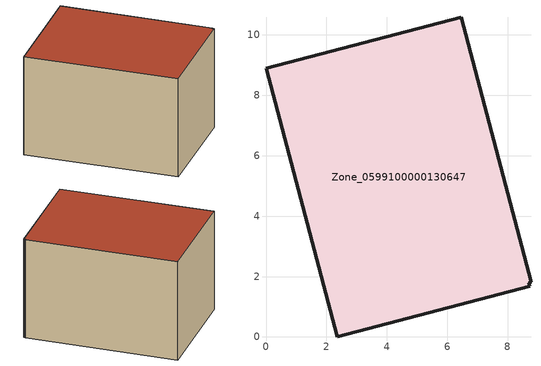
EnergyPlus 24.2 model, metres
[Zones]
Zone_0599100000130647
 floor ground (C_G): 8.77,1.81 8.71,1.79 8.73,1.68 2.36,0 0,8.89 6.46,10.59 z3.08
 wall outside (C_F): 8.77,1.81 6.46,10.59 0,8.89 2.36,0 8.73,1.68 8.71,1.79 8.77,1.81 z3.08:9.32
 roof outside (C_R): 8.71,1.79 8.77,1.81 6.46,10.59 0,8.89 2.36,0 8.73,1.68 z9.32
[BUILDING]
Pand.0599100000130647: North Axis=0; Terrain=City; Loads Convergence Tolerance Value=0.04; Temperature Convergence Tolerance Value=0.4; Solar Distribution=FullExterior; Maximum Number of Warmup Days=25; Minimum Number of Warmup Days=1
[Site:Location]
Rotterdam.The.Hague.AP_ZH_NLD Design_Conditions: Latitude=51.96; Longitude=4.45; Time Zone=1; Elevation=-4.5
[SITE:GROUNDTEMPERATURE:BUILDINGSURFACE]
18, 18, 18, 18, 18, 18, 18, 18, 18, 18, 18, 18
[MATERIAL] Thermal Absorptance=0.9; Solar Absorptance=0.7; Visible Absorptance=0.7
Name | Roughness | Thickness | Conductivity | Density | Specific Heat
G.TC.1946-1964 | MediumSmooth | 0.15 | 1 | 540 | 1210
F.TC.1946-1964 | Rough | 0.3 | 0.857143 | 1920 | 840
R.TC.1946-1964 | MediumRough | 0.2 | 0.235294 | 1500 | 1000
[CONSTRUCTION]
C_G: G.TC.1946-1964
C_F: F.TC.1946-1964
C_R: R.TC.1946-1964
[ZONE]
Zone_0599100000130647: Type=1; Multiplier=1; Ceiling Height=Autocalculate; Volume=Autocalculate; Floor Area=autocalculate; Part of Total Floor Area=Yes
[ZONEINFILTRATION:DESIGNFLOWRATE]
Infil_Zone_0599100000130647: Zone or ZoneList or Space or SpaceList=Zone_0599100000130647; Schedule=AlwaysOn; Design Flow Rate Calculation Method=Flow/Area; Flow Rate per Floor Area=0.003; Constant Term Coefficient=1; Temperature Term Coefficient=0; Velocity Term Coefficient=0; Velocity Squared Term Coefficient=0
[HVACTEMPLATE:ZONE:IDEALLOADSAIRSYSTEM]
Zone_0599100000130647: Maximum Heating Supply Air Temperature=50; Minimum Cooling Supply Air Temperature=13; Maximum Heating Supply Air Humidity Ratio=0.0156; Minimum Cooling Supply Air Humidity Ratio=0.0077; Heating Limit=NoLimit; Cooling Limit=NoLimit; Dehumidification Control Type=ConstantSensibleHeatRatio; Cooling Sensible Heat Ratio=0.7; Dehumidification Setpoint=60; Humidification Control Type=None; Humidification Setpoint=30; Outdoor Air Method=None; Outdoor Air Flow Rate per Person=0.00944; Outdoor Air Flow Rate per Zone Floor Area=0; Outdoor Air Flow Rate per Zone=0; Demand Controlled Ventilation Type=None; Outdoor Air Economizer Type=NoEconomizer; Heat Recovery Type=None; Sensible Heat Recovery Effectiveness=0.7; Latent Heat Recovery Effectiveness=0.65
[ZONECONTROL:THERMOSTAT]
ThermostatControl_Zone_0599100000130647: Zone or ZoneList=Zone_0599100000130647; Control Type Schedule=DualSetpointControlType; Control 1=Thermostat_Zone_0599100000130647; Temperature Difference Between Cutout And Setpoint=0
[THERMOSTATSETPOINT:DUALSETPOINT]
Thermostat_Zone_0599100000130647: Heating Setpoint Temperature Schedule=HeatingSetpoint_Zone_0599100000130647; Cooling Setpoint Temperature Schedule=CoolingSetpoint_Zone_0599100000130647
[SCHEDULE:COMPACT]
HeatingSetpoint_Zone_0599100000130647: Through: 12/31, For: AllDays, Until: 24:00, 21
CoolingSetpoint_Zone_0599100000130647: Through: 12/31, For: AllDays, Until: 24:00, 24
DualSetpointControlType: Through: 12/31, For: AllDays, Until: 24:00, 4
AlwaysOn: Through: 12/31, For: AllDays, Until: 24:00, 1
